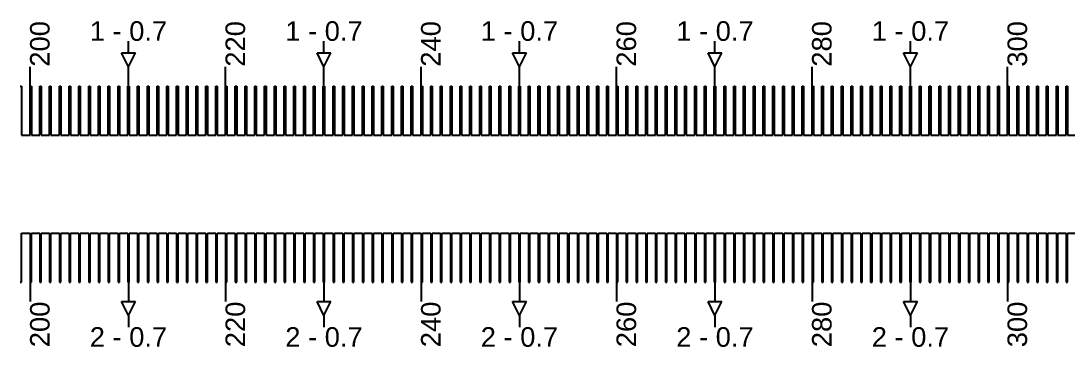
# Model space of a CAD drawing. Extents: x -119394 to 128420, y 74496 to 185496.
# Drawn here: x 5452 to 5988, y 112863 to 113029 of the extents above; entities that cross this region are included whole.
import ezdxf

# ---------------------------------------------------------------- set-up
doc = ezdxf.new("R2010")
doc.units = 13
doc.layers.add('CL - Label-1', color=120, linetype='Continuous')
doc.layers.add('CL - Label-2', color=132, linetype='Continuous')
doc.layers.add('CL - Sub-Micro', color=7, linetype='Continuous', true_color=0x47d1ff)
doc.styles.get("Standard").update_dxf_attribs({"font": 'arial.ttf'})

msp = doc.modelspace()

# ---------------------------------------------------------------- linework, layer by layer
for p, q in [((5507.14, 113012.94), (5507.14, 113018.94)), ((5607.14, 113012.94), (5607.14, 113018.94)), ((5707.14, 113012.94), (5707.14, 113018.94)), ((5807.14, 113012.94), (5807.14, 113018.94)), ((5907.14, 113012.94), (5907.14, 113018.94)), ((5456.79, 112995.86), (5456.79, 113005.86)), ((5507.14, 112995.86), (5507.14, 113005.86)), ((5556.79, 112995.86), (5556.79, 113005.86)), ((5607.14, 112995.86), (5607.14, 113005.86)), ((5656.79, 112995.86), (5656.79, 113005.86)), ((5707.14, 112995.86), (5707.14, 113005.86)), ((5756.79, 112995.86), (5756.79, 113005.86)), ((5807.14, 112995.86), (5807.14, 113005.86)), ((5856.79, 112995.86), (5856.79, 113005.86)), ((5907.14, 112995.86), (5907.14, 113005.86)), ((5956.79, 112995.86), (5956.79, 113005.86)), ((5456.79, 112895.86), (5456.79, 112885.86)), ((5507.14, 112895.86), (5507.14, 112885.86)), ((5556.79, 112895.86), (5556.79, 112885.86)), ((5607.14, 112895.86), (5607.14, 112885.86)), ((5656.79, 112895.86), (5656.79, 112885.86)), ((5707.14, 112895.86), (5707.14, 112885.86)), ((5756.79, 112895.86), (5756.79, 112885.86)), ((5807.14, 112895.86), (5807.14, 112885.86)), ((5856.79, 112895.86), (5856.79, 112885.86)), ((5907.14, 112895.86), (5907.14, 112885.86)), ((5956.79, 112895.86), (5956.79, 112885.86)), ((5507.14, 112878.79), (5507.14, 112872.79)), ((5607.14, 112878.79), (5607.14, 112872.79)), ((5707.14, 112878.79), (5707.14, 112872.79)), ((5807.14, 112878.79), (5807.14, 112872.79)), ((5907.14, 112878.79), (5907.14, 112872.79))]:
    msp.add_line(p, q)
at = {"layer": 'CL - Label-2'}
for p, q in [((5507.14, 113005.86), (5503.6, 113012.96)), ((5503.6, 113012.96), (5510.67, 113012.96)), ((5507.14, 113005.86), (5510.67, 113012.96)), ((5607.14, 113005.86), (5603.6, 113012.96)), ((5603.6, 113012.96), (5610.67, 113012.96)), ((5607.14, 113005.86), (5610.67, 113012.96)), ((5707.14, 113005.86), (5703.6, 113012.96)), ((5703.6, 113012.96), (5710.67, 113012.96)), ((5707.14, 113005.86), (5710.67, 113012.96)), ((5807.14, 113005.86), (5803.6, 113012.96)), ((5803.6, 113012.96), (5810.67, 113012.96)), ((5807.14, 113005.86), (5810.67, 113012.96)), ((5907.14, 113005.86), (5903.6, 113012.96)), ((5903.6, 113012.96), (5910.67, 113012.96)), ((5907.14, 113005.86), (5910.67, 113012.96)), ((5507.14, 112878.79), (5503.6, 112885.89)), ((5503.6, 112885.89), (5510.67, 112885.89)), ((5507.14, 112878.79), (5510.67, 112885.89)), ((5607.14, 112878.79), (5603.6, 112885.89)), ((5603.6, 112885.89), (5610.67, 112885.89)), ((5607.14, 112878.79), (5610.67, 112885.89)), ((5707.14, 112878.79), (5703.6, 112885.89)), ((5703.6, 112885.89), (5710.67, 112885.89)), ((5707.14, 112878.79), (5710.67, 112885.89)), ((5807.14, 112878.79), (5803.6, 112885.89)), ((5803.6, 112885.89), (5810.67, 112885.89)), ((5807.14, 112878.79), (5810.67, 112885.89)), ((5907.14, 112878.79), (5903.6, 112885.89)), ((5903.6, 112885.89), (5910.67, 112885.89)), ((5907.14, 112878.79), (5910.67, 112885.89))]:
    msp.add_line(p, q, dxfattribs=at)
at = {"layer": 'CL - Sub-Micro'}
for p, q in [((5451.79, 112995.86), (5452.49, 112995.86)), ((5452.49, 112995.86), (5452.49, 112970.86)), ((5456.79, 112970.86), (5456.79, 112995.86)), ((5456.79, 112995.86), (5457.49, 112995.86)), ((5457.49, 112995.86), (5457.49, 112970.86)), ((5461.79, 112970.86), (5461.79, 112995.86)), ((5461.79, 112995.86), (5462.49, 112995.86)), ((5462.49, 112995.86), (5462.49, 112970.86)), ((5466.79, 112970.86), (5466.79, 112995.86)), ((5466.79, 112995.86), (5467.49, 112995.86)), ((5467.49, 112995.86), (5467.49, 112970.86)), ((5471.79, 112970.86), (5471.79, 112995.86)), ((5471.79, 112995.86), (5472.49, 112995.86)), ((5472.49, 112995.86), (5472.49, 112970.86)), ((5476.79, 112970.86), (5476.79, 112995.86)), ((5476.79, 112995.86), (5477.49, 112995.86)), ((5477.49, 112995.86), (5477.49, 112970.86)), ((5481.79, 112970.86), (5481.79, 112995.86)), ((5481.79, 112995.86), (5482.49, 112995.86)), ((5482.49, 112995.86), (5482.49, 112970.86)), ((5486.79, 112970.86), (5486.79, 112995.86)), ((5486.79, 112995.86), (5487.49, 112995.86)), ((5487.49, 112995.86), (5487.49, 112970.86)), ((5491.79, 112970.86), (5491.79, 112995.86)), ((5491.79, 112995.86), (5492.49, 112995.86)), ((5492.49, 112995.86), (5492.49, 112970.86)), ((5496.79, 112970.86), (5496.79, 112995.86)), ((5496.79, 112995.86), (5497.49, 112995.86)), ((5497.49, 112995.86), (5497.49, 112970.86)), ((5501.79, 112970.86), (5501.79, 112995.86)), ((5501.79, 112995.86), (5502.49, 112995.86)), ((5502.49, 112995.86), (5502.49, 112970.86)), ((5506.79, 112970.86), (5506.79, 112995.86)), ((5506.79, 112995.86), (5507.49, 112995.86)), ((5507.49, 112995.86), (5507.49, 112970.86)), ((5511.79, 112970.86), (5511.79, 112995.86)), ((5511.79, 112995.86), (5512.49, 112995.86)), ((5512.49, 112995.86), (5512.49, 112970.86)), ((5516.79, 112970.86), (5516.79, 112995.86)), ((5516.79, 112995.86), (5517.49, 112995.86)), ((5517.49, 112995.86), (5517.49, 112970.86)), ((5521.79, 112970.86), (5521.79, 112995.86)), ((5521.79, 112995.86), (5522.49, 112995.86)), ((5522.49, 112995.86), (5522.49, 112970.86)), ((5526.79, 112970.86), (5526.79, 112995.86)), ((5526.79, 112995.86), (5527.49, 112995.86)), ((5527.49, 112995.86), (5527.49, 112970.86)), ((5531.79, 112970.86), (5531.79, 112995.86)), ((5531.79, 112995.86), (5532.49, 112995.86)), ((5532.49, 112995.86), (5532.49, 112970.86)), ((5536.79, 112970.86), (5536.79, 112995.86)), ((5536.79, 112995.86), (5537.49, 112995.86)), ((5537.49, 112995.86), (5537.49, 112970.86)), ((5541.79, 112970.86), (5541.79, 112995.86)), ((5541.79, 112995.86), (5542.49, 112995.86)), ((5542.49, 112995.86), (5542.49, 112970.86)), ((5546.79, 112970.86), (5546.79, 112995.86)), ((5546.79, 112995.86), (5547.49, 112995.86)), ((5547.49, 112995.86), (5547.49, 112970.86)), ((5551.79, 112970.86), (5551.79, 112995.86)), ((5551.79, 112995.86), (5552.49, 112995.86)), ((5552.49, 112995.86), (5552.49, 112970.86)), ((5556.79, 112970.86), (5556.79, 112995.86)), ((5556.79, 112995.86), (5557.49, 112995.86)), ((5557.49, 112995.86), (5557.49, 112970.86)), ((5561.79, 112970.86), (5561.79, 112995.86)), ((5561.79, 112995.86), (5562.49, 112995.86)), ((5562.49, 112995.86), (5562.49, 112970.86)), ((5566.79, 112970.86), (5566.79, 112995.86)), ((5566.79, 112995.86), (5567.49, 112995.86)), ((5567.49, 112995.86), (5567.49, 112970.86)), ((5571.79, 112970.86), (5571.79, 112995.86)), ((5571.79, 112995.86), (5572.49, 112995.86)), ((5572.49, 112995.86), (5572.49, 112970.86)), ((5576.79, 112970.86), (5576.79, 112995.86)), ((5576.79, 112995.86), (5577.49, 112995.86)), ((5577.49, 112995.86), (5577.49, 112970.86)), ((5581.79, 112970.86), (5581.79, 112995.86)), ((5581.79, 112995.86), (5582.49, 112995.86)), ((5582.49, 112995.86), (5582.49, 112970.86)), ((5586.79, 112970.86), (5586.79, 112995.86)), ((5586.79, 112995.86), (5587.49, 112995.86)), ((5587.49, 112995.86), (5587.49, 112970.86)), ((5591.79, 112970.86), (5591.79, 112995.86)), ((5591.79, 112995.86), (5592.49, 112995.86)), ((5592.49, 112995.86), (5592.49, 112970.86)), ((5596.79, 112970.86), (5596.79, 112995.86)), ((5596.79, 112995.86), (5597.49, 112995.86)), ((5597.49, 112995.86), (5597.49, 112970.86)), ((5601.79, 112970.86), (5601.79, 112995.86)), ((5601.79, 112995.86), (5602.49, 112995.86)), ((5602.49, 112995.86), (5602.49, 112970.86)), ((5606.79, 112970.86), (5606.79, 112995.86)), ((5606.79, 112995.86), (5607.49, 112995.86)), ((5607.49, 112995.86), (5607.49, 112970.86)), ((5611.79, 112970.86), (5611.79, 112995.86)), ((5611.79, 112995.86), (5612.49, 112995.86)), ((5612.49, 112995.86), (5612.49, 112970.86)), ((5616.79, 112970.86), (5616.79, 112995.86)), ((5616.79, 112995.86), (5617.49, 112995.86)), ((5617.49, 112995.86), (5617.49, 112970.86)), ((5621.79, 112970.86), (5621.79, 112995.86)), ((5621.79, 112995.86), (5622.49, 112995.86)), ((5622.49, 112995.86), (5622.49, 112970.86)), ((5626.79, 112970.86), (5626.79, 112995.86)), ((5626.79, 112995.86), (5627.49, 112995.86)), ((5627.49, 112995.86), (5627.49, 112970.86)), ((5631.79, 112970.86), (5631.79, 112995.86)), ((5631.79, 112995.86), (5632.49, 112995.86)), ((5632.49, 112995.86), (5632.49, 112970.86)), ((5636.79, 112970.86), (5636.79, 112995.86)), ((5636.79, 112995.86), (5637.49, 112995.86)), ((5637.49, 112995.86), (5637.49, 112970.86)), ((5641.79, 112970.86), (5641.79, 112995.86)), ((5641.79, 112995.86), (5642.49, 112995.86)), ((5642.49, 112995.86), (5642.49, 112970.86)), ((5646.79, 112970.86), (5646.79, 112995.86)), ((5646.79, 112995.86), (5647.49, 112995.86)), ((5647.49, 112995.86), (5647.49, 112970.86)), ((5651.79, 112970.86), (5651.79, 112995.86)), ((5651.79, 112995.86), (5652.49, 112995.86)), ((5652.49, 112995.86), (5652.49, 112970.86)), ((5656.79, 112970.86), (5656.79, 112995.86)), ((5656.79, 112995.86), (5657.49, 112995.86)), ((5657.49, 112995.86), (5657.49, 112970.86)), ((5661.79, 112970.86), (5661.79, 112995.86)), ((5661.79, 112995.86), (5662.49, 112995.86)), ((5662.49, 112995.86), (5662.49, 112970.86)), ((5666.79, 112970.86), (5666.79, 112995.86)), ((5666.79, 112995.86), (5667.49, 112995.86)), ((5667.49, 112995.86), (5667.49, 112970.86)), ((5671.79, 112970.86), (5671.79, 112995.86)), ((5671.79, 112995.86), (5672.49, 112995.86)), ((5672.49, 112995.86), (5672.49, 112970.86)), ((5676.79, 112970.86), (5676.79, 112995.86)), ((5676.79, 112995.86), (5677.49, 112995.86)), ((5677.49, 112995.86), (5677.49, 112970.86)), ((5681.79, 112970.86), (5681.79, 112995.86)), ((5681.79, 112995.86), (5682.49, 112995.86)), ((5682.49, 112995.86), (5682.49, 112970.86)), ((5686.79, 112970.86), (5686.79, 112995.86)), ((5686.79, 112995.86), (5687.49, 112995.86)), ((5687.49, 112995.86), (5687.49, 112970.86)), ((5691.79, 112970.86), (5691.79, 112995.86)), ((5691.79, 112995.86), (5692.49, 112995.86)), ((5692.49, 112995.86), (5692.49, 112970.86)), ((5696.79, 112970.86), (5696.79, 112995.86)), ((5696.79, 112995.86), (5697.49, 112995.86)), ((5697.49, 112995.86), (5697.49, 112970.86)), ((5701.79, 112970.86), (5701.79, 112995.86)), ((5701.79, 112995.86), (5702.49, 112995.86)), ((5702.49, 112995.86), (5702.49, 112970.86)), ((5706.79, 112970.86), (5706.79, 112995.86)), ((5706.79, 112995.86), (5707.49, 112995.86)), ((5707.49, 112995.86), (5707.49, 112970.86)), ((5711.79, 112970.86), (5711.79, 112995.86)), ((5711.79, 112995.86), (5712.49, 112995.86)), ((5712.49, 112995.86), (5712.49, 112970.86)), ((5716.79, 112970.86), (5716.79, 112995.86)), ((5716.79, 112995.86), (5717.49, 112995.86)), ((5717.49, 112995.86), (5717.49, 112970.86)), ((5721.79, 112970.86), (5721.79, 112995.86)), ((5721.79, 112995.86), (5722.49, 112995.86)), ((5722.49, 112995.86), (5722.49, 112970.86)), ((5726.79, 112970.86), (5726.79, 112995.86)), ((5726.79, 112995.86), (5727.49, 112995.86)), ((5727.49, 112995.86), (5727.49, 112970.86)), ((5731.79, 112970.86), (5731.79, 112995.86)), ((5731.79, 112995.86), (5732.49, 112995.86)), ((5732.49, 112995.86), (5732.49, 112970.86)), ((5736.79, 112970.86), (5736.79, 112995.86)), ((5736.79, 112995.86), (5737.49, 112995.86)), ((5737.49, 112995.86), (5737.49, 112970.86)), ((5741.79, 112970.86), (5741.79, 112995.86)), ((5741.79, 112995.86), (5742.49, 112995.86)), ((5742.49, 112995.86), (5742.49, 112970.86)), ((5746.79, 112970.86), (5746.79, 112995.86)), ((5746.79, 112995.86), (5747.49, 112995.86)), ((5747.49, 112995.86), (5747.49, 112970.86)), ((5751.79, 112970.86), (5751.79, 112995.86)), ((5751.79, 112995.86), (5752.49, 112995.86)), ((5752.49, 112995.86), (5752.49, 112970.86)), ((5756.79, 112970.86), (5756.79, 112995.86)), ((5756.79, 112995.86), (5757.49, 112995.86)), ((5757.49, 112995.86), (5757.49, 112970.86)), ((5761.79, 112970.86), (5761.79, 112995.86)), ((5761.79, 112995.86), (5762.49, 112995.86)), ((5762.49, 112995.86), (5762.49, 112970.86)), ((5766.79, 112970.86), (5766.79, 112995.86)), ((5766.79, 112995.86), (5767.49, 112995.86)), ((5767.49, 112995.86), (5767.49, 112970.86)), ((5771.79, 112970.86), (5771.79, 112995.86)), ((5771.79, 112995.86), (5772.49, 112995.86)), ((5772.49, 112995.86), (5772.49, 112970.86)), ((5776.79, 112970.86), (5776.79, 112995.86)), ((5776.79, 112995.86), (5777.49, 112995.86)), ((5777.49, 112995.86), (5777.49, 112970.86)), ((5781.79, 112970.86), (5781.79, 112995.86)), ((5781.79, 112995.86), (5782.49, 112995.86)), ((5782.49, 112995.86), (5782.49, 112970.86)), ((5786.79, 112970.86), (5786.79, 112995.86)), ((5786.79, 112995.86), (5787.49, 112995.86)), ((5787.49, 112995.86), (5787.49, 112970.86)), ((5791.79, 112970.86), (5791.79, 112995.86)), ((5791.79, 112995.86), (5792.49, 112995.86)), ((5792.49, 112995.86), (5792.49, 112970.86)), ((5796.79, 112970.86), (5796.79, 112995.86)), ((5796.79, 112995.86), (5797.49, 112995.86)), ((5797.49, 112995.86), (5797.49, 112970.86)), ((5801.79, 112970.86), (5801.79, 112995.86)), ((5801.79, 112995.86), (5802.49, 112995.86)), ((5802.49, 112995.86), (5802.49, 112970.86)), ((5806.79, 112970.86), (5806.79, 112995.86)), ((5806.79, 112995.86), (5807.49, 112995.86)), ((5807.49, 112995.86), (5807.49, 112970.86)), ((5811.79, 112970.86), (5811.79, 112995.86)), ((5811.79, 112995.86), (5812.49, 112995.86)), ((5812.49, 112995.86), (5812.49, 112970.86)), ((5816.79, 112970.86), (5816.79, 112995.86)), ((5816.79, 112995.86), (5817.49, 112995.86)), ((5817.49, 112995.86), (5817.49, 112970.86)), ((5821.79, 112970.86), (5821.79, 112995.86)), ((5821.79, 112995.86), (5822.49, 112995.86)), ((5822.49, 112995.86), (5822.49, 112970.86)), ((5826.79, 112970.86), (5826.79, 112995.86)), ((5826.79, 112995.86), (5827.49, 112995.86)), ((5827.49, 112995.86), (5827.49, 112970.86)), ((5831.79, 112970.86), (5831.79, 112995.86)), ((5831.79, 112995.86), (5832.49, 112995.86)), ((5832.49, 112995.86), (5832.49, 112970.86)), ((5836.79, 112970.86), (5836.79, 112995.86)), ((5836.79, 112995.86), (5837.49, 112995.86)), ((5837.49, 112995.86), (5837.49, 112970.86)), ((5841.79, 112970.86), (5841.79, 112995.86)), ((5841.79, 112995.86), (5842.49, 112995.86)), ((5842.49, 112995.86), (5842.49, 112970.86)), ((5846.79, 112970.86), (5846.79, 112995.86)), ((5846.79, 112995.86), (5847.49, 112995.86)), ((5847.49, 112995.86), (5847.49, 112970.86)), ((5851.79, 112970.86), (5851.79, 112995.86)), ((5851.79, 112995.86), (5852.49, 112995.86)), ((5852.49, 112995.86), (5852.49, 112970.86)), ((5856.79, 112970.86), (5856.79, 112995.86)), ((5856.79, 112995.86), (5857.49, 112995.86)), ((5857.49, 112995.86), (5857.49, 112970.86)), ((5861.79, 112970.86), (5861.79, 112995.86)), ((5861.79, 112995.86), (5862.49, 112995.86)), ((5862.49, 112995.86), (5862.49, 112970.86)), ((5866.79, 112970.86), (5866.79, 112995.86)), ((5866.79, 112995.86), (5867.49, 112995.86)), ((5867.49, 112995.86), (5867.49, 112970.86)), ((5871.79, 112970.86), (5871.79, 112995.86)), ((5871.79, 112995.86), (5872.49, 112995.86)), ((5872.49, 112995.86), (5872.49, 112970.86)), ((5876.79, 112970.86), (5876.79, 112995.86)), ((5876.79, 112995.86), (5877.49, 112995.86)), ((5877.49, 112995.86), (5877.49, 112970.86)), ((5881.79, 112970.86), (5881.79, 112995.86)), ((5881.79, 112995.86), (5882.49, 112995.86)), ((5882.49, 112995.86), (5882.49, 112970.86)), ((5886.79, 112970.86), (5886.79, 112995.86)), ((5886.79, 112995.86), (5887.49, 112995.86)), ((5887.49, 112995.86), (5887.49, 112970.86)), ((5891.79, 112970.86), (5891.79, 112995.86)), ((5891.79, 112995.86), (5892.49, 112995.86)), ((5892.49, 112995.86), (5892.49, 112970.86)), ((5896.79, 112970.86), (5896.79, 112995.86)), ((5896.79, 112995.86), (5897.49, 112995.86)), ((5897.49, 112995.86), (5897.49, 112970.86)), ((5901.79, 112970.86), (5901.79, 112995.86)), ((5901.79, 112995.86), (5902.49, 112995.86)), ((5902.49, 112995.86), (5902.49, 112970.86)), ((5906.79, 112970.86), (5906.79, 112995.86)), ((5906.79, 112995.86), (5907.49, 112995.86)), ((5907.49, 112995.86), (5907.49, 112970.86)), ((5911.79, 112970.86), (5911.79, 112995.86)), ((5911.79, 112995.86), (5912.49, 112995.86)), ((5912.49, 112995.86), (5912.49, 112970.86)), ((5916.79, 112970.86), (5916.79, 112995.86)), ((5916.79, 112995.86), (5917.49, 112995.86)), ((5917.49, 112995.86), (5917.49, 112970.86)), ((5921.79, 112970.86), (5921.79, 112995.86)), ((5921.79, 112995.86), (5922.49, 112995.86)), ((5922.49, 112995.86), (5922.49, 112970.86)), ((5926.79, 112970.86), (5926.79, 112995.86)), ((5926.79, 112995.86), (5927.49, 112995.86)), ((5927.49, 112995.86), (5927.49, 112970.86)), ((5931.79, 112970.86), (5931.79, 112995.86)), ((5931.79, 112995.86), (5932.49, 112995.86)), ((5932.49, 112995.86), (5932.49, 112970.86)), ((5936.79, 112970.86), (5936.79, 112995.86)), ((5936.79, 112995.86), (5937.49, 112995.86)), ((5937.49, 112995.86), (5937.49, 112970.86)), ((5941.79, 112970.86), (5941.79, 112995.86)), ((5941.79, 112995.86), (5942.49, 112995.86)), ((5942.49, 112995.86), (5942.49, 112970.86)), ((5946.79, 112970.86), (5946.79, 112995.86)), ((5946.79, 112995.86), (5947.49, 112995.86)), ((5947.49, 112995.86), (5947.49, 112970.86)), ((5951.79, 112970.86), (5951.79, 112995.86)), ((5951.79, 112995.86), (5952.49, 112995.86)), ((5952.49, 112995.86), (5952.49, 112970.86)), ((5956.79, 112970.86), (5956.79, 112995.86)), ((5956.79, 112995.86), (5957.49, 112995.86)), ((5957.49, 112995.86), (5957.49, 112970.86)), ((5961.79, 112970.86), (5961.79, 112995.86)), ((5961.79, 112995.86), (5962.49, 112995.86)), ((5962.49, 112995.86), (5962.49, 112970.86)), ((5966.79, 112970.86), (5966.79, 112995.86)), ((5966.79, 112995.86), (5967.49, 112995.86)), ((5967.49, 112995.86), (5967.49, 112970.86)), ((5971.79, 112970.86), (5971.79, 112995.86)), ((5971.79, 112995.86), (5972.49, 112995.86)), ((5972.49, 112995.86), (5972.49, 112970.86)), ((5976.79, 112970.86), (5976.79, 112995.86)), ((5976.79, 112995.86), (5977.49, 112995.86)), ((5977.49, 112995.86), (5977.49, 112970.86)), ((5981.79, 112970.86), (5981.79, 112995.86)), ((5981.79, 112995.86), (5982.49, 112995.86)), ((5982.49, 112995.86), (5982.49, 112970.86)), ((5986.79, 112970.86), (5986.79, 112995.86)), ((5986.79, 112995.86), (5987.49, 112995.86)), ((5987.49, 112995.86), (5987.49, 112970.86)), ((5452.49, 112970.86), (5456.79, 112970.86)), ((5457.49, 112970.86), (5461.79, 112970.86)), ((5462.49, 112970.86), (5466.79, 112970.86)), ((5467.49, 112970.86), (5471.79, 112970.86)), ((5472.49, 112970.86), (5476.79, 112970.86)), ((5477.49, 112970.86), (5481.79, 112970.86)), ((5482.49, 112970.86), (5486.79, 112970.86)), ((5487.49, 112970.86), (5491.79, 112970.86)), ((5492.49, 112970.86), (5496.79, 112970.86)), ((5497.49, 112970.86), (5501.79, 112970.86)), ((5502.49, 112970.86), (5506.79, 112970.86)), ((5507.49, 112970.86), (5511.79, 112970.86)), ((5512.49, 112970.86), (5516.79, 112970.86)), ((5517.49, 112970.86), (5521.79, 112970.86)), ((5522.49, 112970.86), (5526.79, 112970.86)), ((5527.49, 112970.86), (5531.79, 112970.86)), ((5532.49, 112970.86), (5536.79, 112970.86)), ((5537.49, 112970.86), (5541.79, 112970.86)), ((5542.49, 112970.86), (5546.79, 112970.86)), ((5547.49, 112970.86), (5551.79, 112970.86)), ((5552.49, 112970.86), (5556.79, 112970.86)), ((5557.49, 112970.86), (5561.79, 112970.86)), ((5562.49, 112970.86), (5566.79, 112970.86)), ((5567.49, 112970.86), (5571.79, 112970.86)), ((5572.49, 112970.86), (5576.79, 112970.86)), ((5577.49, 112970.86), (5581.79, 112970.86)), ((5582.49, 112970.86), (5586.79, 112970.86)), ((5587.49, 112970.86), (5591.79, 112970.86)), ((5592.49, 112970.86), (5596.79, 112970.86)), ((5597.49, 112970.86), (5601.79, 112970.86)), ((5602.49, 112970.86), (5606.79, 112970.86)), ((5607.49, 112970.86), (5611.79, 112970.86)), ((5612.49, 112970.86), (5616.79, 112970.86)), ((5617.49, 112970.86), (5621.79, 112970.86)), ((5622.49, 112970.86), (5626.79, 112970.86)), ((5627.49, 112970.86), (5631.79, 112970.86)), ((5632.49, 112970.86), (5636.79, 112970.86)), ((5637.49, 112970.86), (5641.79, 112970.86)), ((5642.49, 112970.86), (5646.79, 112970.86)), ((5647.49, 112970.86), (5651.79, 112970.86)), ((5652.49, 112970.86), (5656.79, 112970.86)), ((5657.49, 112970.86), (5661.79, 112970.86)), ((5662.49, 112970.86), (5666.79, 112970.86)), ((5667.49, 112970.86), (5671.79, 112970.86)), ((5672.49, 112970.86), (5676.79, 112970.86)), ((5677.49, 112970.86), (5681.79, 112970.86)), ((5682.49, 112970.86), (5686.79, 112970.86)), ((5687.49, 112970.86), (5691.79, 112970.86)), ((5692.49, 112970.86), (5696.79, 112970.86)), ((5697.49, 112970.86), (5701.79, 112970.86)), ((5702.49, 112970.86), (5706.79, 112970.86)), ((5707.49, 112970.86), (5711.79, 112970.86)), ((5712.49, 112970.86), (5716.79, 112970.86)), ((5717.49, 112970.86), (5721.79, 112970.86)), ((5722.49, 112970.86), (5726.79, 112970.86)), ((5727.49, 112970.86), (5731.79, 112970.86)), ((5732.49, 112970.86), (5736.79, 112970.86)), ((5737.49, 112970.86), (5741.79, 112970.86)), ((5742.49, 112970.86), (5746.79, 112970.86)), ((5747.49, 112970.86), (5751.79, 112970.86)), ((5752.49, 112970.86), (5756.79, 112970.86)), ((5757.49, 112970.86), (5761.79, 112970.86)), ((5762.49, 112970.86), (5766.79, 112970.86)), ((5767.49, 112970.86), (5771.79, 112970.86)), ((5772.49, 112970.86), (5776.79, 112970.86)), ((5777.49, 112970.86), (5781.79, 112970.86)), ((5782.49, 112970.86), (5786.79, 112970.86)), ((5787.49, 112970.86), (5791.79, 112970.86)), ((5792.49, 112970.86), (5796.79, 112970.86)), ((5797.49, 112970.86), (5801.79, 112970.86)), ((5802.49, 112970.86), (5806.79, 112970.86)), ((5807.49, 112970.86), (5811.79, 112970.86)), ((5812.49, 112970.86), (5816.79, 112970.86)), ((5817.49, 112970.86), (5821.79, 112970.86)), ((5822.49, 112970.86), (5826.79, 112970.86)), ((5827.49, 112970.86), (5831.79, 112970.86)), ((5832.49, 112970.86), (5836.79, 112970.86)), ((5837.49, 112970.86), (5841.79, 112970.86)), ((5842.49, 112970.86), (5846.79, 112970.86)), ((5847.49, 112970.86), (5851.79, 112970.86)), ((5852.49, 112970.86), (5856.79, 112970.86)), ((5857.49, 112970.86), (5861.79, 112970.86)), ((5862.49, 112970.86), (5866.79, 112970.86)), ((5867.49, 112970.86), (5871.79, 112970.86)), ((5872.49, 112970.86), (5876.79, 112970.86)), ((5877.49, 112970.86), (5881.79, 112970.86)), ((5882.49, 112970.86), (5886.79, 112970.86)), ((5887.49, 112970.86), (5891.79, 112970.86)), ((5892.49, 112970.86), (5896.79, 112970.86)), ((5897.49, 112970.86), (5901.79, 112970.86)), ((5902.49, 112970.86), (5906.79, 112970.86)), ((5907.49, 112970.86), (5911.79, 112970.86)), ((5912.49, 112970.86), (5916.79, 112970.86)), ((5917.49, 112970.86), (5921.79, 112970.86)), ((5922.49, 112970.86), (5926.79, 112970.86)), ((5927.49, 112970.86), (5931.79, 112970.86)), ((5932.49, 112970.86), (5936.79, 112970.86)), ((5937.49, 112970.86), (5941.79, 112970.86)), ((5942.49, 112970.86), (5946.79, 112970.86)), ((5947.49, 112970.86), (5951.79, 112970.86)), ((5952.49, 112970.86), (5956.79, 112970.86)), ((5957.49, 112970.86), (5961.79, 112970.86)), ((5962.49, 112970.86), (5966.79, 112970.86)), ((5967.49, 112970.86), (5971.79, 112970.86)), ((5972.49, 112970.86), (5976.79, 112970.86)), ((5977.49, 112970.86), (5981.79, 112970.86)), ((5982.49, 112970.86), (5986.79, 112970.86)), ((5987.49, 112970.86), (5991.79, 112970.86)), ((5452.49, 112895.86), (5452.49, 112920.86)), ((5452.49, 112920.86), (5456.79, 112920.86)), ((5456.79, 112920.86), (5456.79, 112895.86)), ((5457.49, 112895.86), (5457.49, 112920.86)), ((5457.49, 112920.86), (5461.79, 112920.86)), ((5461.79, 112920.86), (5461.79, 112895.86)), ((5462.49, 112895.86), (5462.49, 112920.86)), ((5462.49, 112920.86), (5466.79, 112920.86)), ((5466.79, 112920.86), (5466.79, 112895.86)), ((5467.49, 112895.86), (5467.49, 112920.86)), ((5467.49, 112920.86), (5471.79, 112920.86)), ((5471.79, 112920.86), (5471.79, 112895.86)), ((5472.49, 112895.86), (5472.49, 112920.86)), ((5472.49, 112920.86), (5476.79, 112920.86)), ((5476.79, 112920.86), (5476.79, 112895.86)), ((5477.49, 112895.86), (5477.49, 112920.86)), ((5477.49, 112920.86), (5481.79, 112920.86)), ((5481.79, 112920.86), (5481.79, 112895.86)), ((5482.49, 112895.86), (5482.49, 112920.86)), ((5482.49, 112920.86), (5486.79, 112920.86)), ((5486.79, 112920.86), (5486.79, 112895.86)), ((5487.49, 112895.86), (5487.49, 112920.86)), ((5487.49, 112920.86), (5491.79, 112920.86)), ((5491.79, 112920.86), (5491.79, 112895.86)), ((5492.49, 112895.86), (5492.49, 112920.86)), ((5492.49, 112920.86), (5496.79, 112920.86)), ((5496.79, 112920.86), (5496.79, 112895.86)), ((5497.49, 112895.86), (5497.49, 112920.86)), ((5497.49, 112920.86), (5501.79, 112920.86)), ((5501.79, 112920.86), (5501.79, 112895.86)), ((5502.49, 112895.86), (5502.49, 112920.86)), ((5502.49, 112920.86), (5506.79, 112920.86)), ((5506.79, 112920.86), (5506.79, 112895.86)), ((5507.49, 112895.86), (5507.49, 112920.86)), ((5507.49, 112920.86), (5511.79, 112920.86)), ((5511.79, 112920.86), (5511.79, 112895.86)), ((5512.49, 112895.86), (5512.49, 112920.86)), ((5512.49, 112920.86), (5516.79, 112920.86)), ((5516.79, 112920.86), (5516.79, 112895.86)), ((5517.49, 112895.86), (5517.49, 112920.86)), ((5517.49, 112920.86), (5521.79, 112920.86)), ((5521.79, 112920.86), (5521.79, 112895.86)), ((5522.49, 112895.86), (5522.49, 112920.86)), ((5522.49, 112920.86), (5526.79, 112920.86)), ((5526.79, 112920.86), (5526.79, 112895.86)), ((5527.49, 112895.86), (5527.49, 112920.86)), ((5527.49, 112920.86), (5531.79, 112920.86)), ((5531.79, 112920.86), (5531.79, 112895.86)), ((5532.49, 112895.86), (5532.49, 112920.86)), ((5532.49, 112920.86), (5536.79, 112920.86)), ((5536.79, 112920.86), (5536.79, 112895.86)), ((5537.49, 112895.86), (5537.49, 112920.86)), ((5537.49, 112920.86), (5541.79, 112920.86)), ((5541.79, 112920.86), (5541.79, 112895.86)), ((5542.49, 112895.86), (5542.49, 112920.86)), ((5542.49, 112920.86), (5546.79, 112920.86)), ((5546.79, 112920.86), (5546.79, 112895.86)), ((5547.49, 112895.86), (5547.49, 112920.86)), ((5547.49, 112920.86), (5551.79, 112920.86)), ((5551.79, 112920.86), (5551.79, 112895.86)), ((5552.49, 112895.86), (5552.49, 112920.86)), ((5552.49, 112920.86), (5556.79, 112920.86)), ((5556.79, 112920.86), (5556.79, 112895.86)), ((5557.49, 112895.86), (5557.49, 112920.86)), ((5557.49, 112920.86), (5561.79, 112920.86)), ((5561.79, 112920.86), (5561.79, 112895.86)), ((5562.49, 112895.86), (5562.49, 112920.86)), ((5562.49, 112920.86), (5566.79, 112920.86)), ((5566.79, 112920.86), (5566.79, 112895.86)), ((5567.49, 112895.86), (5567.49, 112920.86)), ((5567.49, 112920.86), (5571.79, 112920.86)), ((5571.79, 112920.86), (5571.79, 112895.86)), ((5572.49, 112895.86), (5572.49, 112920.86)), ((5572.49, 112920.86), (5576.79, 112920.86)), ((5576.79, 112920.86), (5576.79, 112895.86)), ((5577.49, 112895.86), (5577.49, 112920.86)), ((5577.49, 112920.86), (5581.79, 112920.86)), ((5581.79, 112920.86), (5581.79, 112895.86)), ((5582.49, 112895.86), (5582.49, 112920.86)), ((5582.49, 112920.86), (5586.79, 112920.86)), ((5586.79, 112920.86), (5586.79, 112895.86)), ((5587.49, 112895.86), (5587.49, 112920.86)), ((5587.49, 112920.86), (5591.79, 112920.86)), ((5591.79, 112920.86), (5591.79, 112895.86)), ((5592.49, 112895.86), (5592.49, 112920.86)), ((5592.49, 112920.86), (5596.79, 112920.86)), ((5596.79, 112920.86), (5596.79, 112895.86)), ((5597.49, 112895.86), (5597.49, 112920.86)), ((5597.49, 112920.86), (5601.79, 112920.86)), ((5601.79, 112920.86), (5601.79, 112895.86)), ((5602.49, 112895.86), (5602.49, 112920.86)), ((5602.49, 112920.86), (5606.79, 112920.86)), ((5606.79, 112920.86), (5606.79, 112895.86)), ((5607.49, 112895.86), (5607.49, 112920.86)), ((5607.49, 112920.86), (5611.79, 112920.86)), ((5611.79, 112920.86), (5611.79, 112895.86)), ((5612.49, 112895.86), (5612.49, 112920.86)), ((5612.49, 112920.86), (5616.79, 112920.86)), ((5616.79, 112920.86), (5616.79, 112895.86)), ((5617.49, 112895.86), (5617.49, 112920.86)), ((5617.49, 112920.86), (5621.79, 112920.86)), ((5621.79, 112920.86), (5621.79, 112895.86)), ((5622.49, 112895.86), (5622.49, 112920.86)), ((5622.49, 112920.86), (5626.79, 112920.86)), ((5626.79, 112920.86), (5626.79, 112895.86)), ((5627.49, 112895.86), (5627.49, 112920.86)), ((5627.49, 112920.86), (5631.79, 112920.86)), ((5631.79, 112920.86), (5631.79, 112895.86)), ((5632.49, 112895.86), (5632.49, 112920.86)), ((5632.49, 112920.86), (5636.79, 112920.86)), ((5636.79, 112920.86), (5636.79, 112895.86)), ((5637.49, 112895.86), (5637.49, 112920.86)), ((5637.49, 112920.86), (5641.79, 112920.86)), ((5641.79, 112920.86), (5641.79, 112895.86)), ((5642.49, 112895.86), (5642.49, 112920.86)), ((5642.49, 112920.86), (5646.79, 112920.86)), ((5646.79, 112920.86), (5646.79, 112895.86)), ((5647.49, 112895.86), (5647.49, 112920.86)), ((5647.49, 112920.86), (5651.79, 112920.86)), ((5651.79, 112920.86), (5651.79, 112895.86)), ((5652.49, 112895.86), (5652.49, 112920.86)), ((5652.49, 112920.86), (5656.79, 112920.86)), ((5656.79, 112920.86), (5656.79, 112895.86)), ((5657.49, 112895.86), (5657.49, 112920.86)), ((5657.49, 112920.86), (5661.79, 112920.86)), ((5661.79, 112920.86), (5661.79, 112895.86)), ((5662.49, 112895.86), (5662.49, 112920.86)), ((5662.49, 112920.86), (5666.79, 112920.86)), ((5666.79, 112920.86), (5666.79, 112895.86)), ((5667.49, 112895.86), (5667.49, 112920.86)), ((5667.49, 112920.86), (5671.79, 112920.86)), ((5671.79, 112920.86), (5671.79, 112895.86)), ((5672.49, 112895.86), (5672.49, 112920.86)), ((5672.49, 112920.86), (5676.79, 112920.86)), ((5676.79, 112920.86), (5676.79, 112895.86)), ((5677.49, 112895.86), (5677.49, 112920.86)), ((5677.49, 112920.86), (5681.79, 112920.86)), ((5681.79, 112920.86), (5681.79, 112895.86)), ((5682.49, 112895.86), (5682.49, 112920.86)), ((5682.49, 112920.86), (5686.79, 112920.86)), ((5686.79, 112920.86), (5686.79, 112895.86)), ((5687.49, 112895.86), (5687.49, 112920.86)), ((5687.49, 112920.86), (5691.79, 112920.86)), ((5691.79, 112920.86), (5691.79, 112895.86)), ((5692.49, 112895.86), (5692.49, 112920.86)), ((5692.49, 112920.86), (5696.79, 112920.86)), ((5696.79, 112920.86), (5696.79, 112895.86)), ((5697.49, 112895.86), (5697.49, 112920.86)), ((5697.49, 112920.86), (5701.79, 112920.86)), ((5701.79, 112920.86), (5701.79, 112895.86)), ((5702.49, 112895.86), (5702.49, 112920.86)), ((5702.49, 112920.86), (5706.79, 112920.86)), ((5706.79, 112920.86), (5706.79, 112895.86)), ((5707.49, 112895.86), (5707.49, 112920.86)), ((5707.49, 112920.86), (5711.79, 112920.86)), ((5711.79, 112920.86), (5711.79, 112895.86)), ((5712.49, 112895.86), (5712.49, 112920.86)), ((5712.49, 112920.86), (5716.79, 112920.86)), ((5716.79, 112920.86), (5716.79, 112895.86)), ((5717.49, 112895.86), (5717.49, 112920.86)), ((5717.49, 112920.86), (5721.79, 112920.86)), ((5721.79, 112920.86), (5721.79, 112895.86)), ((5722.49, 112895.86), (5722.49, 112920.86)), ((5722.49, 112920.86), (5726.79, 112920.86)), ((5726.79, 112920.86), (5726.79, 112895.86)), ((5727.49, 112895.86), (5727.49, 112920.86)), ((5727.49, 112920.86), (5731.79, 112920.86)), ((5731.79, 112920.86), (5731.79, 112895.86)), ((5732.49, 112895.86), (5732.49, 112920.86)), ((5732.49, 112920.86), (5736.79, 112920.86)), ((5736.79, 112920.86), (5736.79, 112895.86)), ((5737.49, 112895.86), (5737.49, 112920.86)), ((5737.49, 112920.86), (5741.79, 112920.86)), ((5741.79, 112920.86), (5741.79, 112895.86)), ((5742.49, 112895.86), (5742.49, 112920.86)), ((5742.49, 112920.86), (5746.79, 112920.86)), ((5746.79, 112920.86), (5746.79, 112895.86)), ((5747.49, 112895.86), (5747.49, 112920.86)), ((5747.49, 112920.86), (5751.79, 112920.86)), ((5751.79, 112920.86), (5751.79, 112895.86)), ((5752.49, 112895.86), (5752.49, 112920.86)), ((5752.49, 112920.86), (5756.79, 112920.86)), ((5756.79, 112920.86), (5756.79, 112895.86)), ((5757.49, 112895.86), (5757.49, 112920.86)), ((5757.49, 112920.86), (5761.79, 112920.86)), ((5761.79, 112920.86), (5761.79, 112895.86)), ((5762.49, 112895.86), (5762.49, 112920.86)), ((5762.49, 112920.86), (5766.79, 112920.86)), ((5766.79, 112920.86), (5766.79, 112895.86)), ((5767.49, 112895.86), (5767.49, 112920.86)), ((5767.49, 112920.86), (5771.79, 112920.86)), ((5771.79, 112920.86), (5771.79, 112895.86)), ((5772.49, 112895.86), (5772.49, 112920.86)), ((5772.49, 112920.86), (5776.79, 112920.86)), ((5776.79, 112920.86), (5776.79, 112895.86)), ((5777.49, 112895.86), (5777.49, 112920.86)), ((5777.49, 112920.86), (5781.79, 112920.86)), ((5781.79, 112920.86), (5781.79, 112895.86)), ((5782.49, 112895.86), (5782.49, 112920.86)), ((5782.49, 112920.86), (5786.79, 112920.86)), ((5786.79, 112920.86), (5786.79, 112895.86)), ((5787.49, 112895.86), (5787.49, 112920.86)), ((5787.49, 112920.86), (5791.79, 112920.86)), ((5791.79, 112920.86), (5791.79, 112895.86)), ((5792.49, 112895.86), (5792.49, 112920.86)), ((5792.49, 112920.86), (5796.79, 112920.86)), ((5796.79, 112920.86), (5796.79, 112895.86)), ((5797.49, 112895.86), (5797.49, 112920.86)), ((5797.49, 112920.86), (5801.79, 112920.86)), ((5801.79, 112920.86), (5801.79, 112895.86)), ((5802.49, 112895.86), (5802.49, 112920.86)), ((5802.49, 112920.86), (5806.79, 112920.86)), ((5806.79, 112920.86), (5806.79, 112895.86)), ((5807.49, 112895.86), (5807.49, 112920.86)), ((5807.49, 112920.86), (5811.79, 112920.86)), ((5811.79, 112920.86), (5811.79, 112895.86)), ((5812.49, 112895.86), (5812.49, 112920.86)), ((5812.49, 112920.86), (5816.79, 112920.86)), ((5816.79, 112920.86), (5816.79, 112895.86)), ((5817.49, 112895.86), (5817.49, 112920.86)), ((5817.49, 112920.86), (5821.79, 112920.86)), ((5821.79, 112920.86), (5821.79, 112895.86)), ((5822.49, 112895.86), (5822.49, 112920.86)), ((5822.49, 112920.86), (5826.79, 112920.86)), ((5826.79, 112920.86), (5826.79, 112895.86)), ((5827.49, 112895.86), (5827.49, 112920.86)), ((5827.49, 112920.86), (5831.79, 112920.86)), ((5831.79, 112920.86), (5831.79, 112895.86)), ((5832.49, 112895.86), (5832.49, 112920.86)), ((5832.49, 112920.86), (5836.79, 112920.86)), ((5836.79, 112920.86), (5836.79, 112895.86)), ((5837.49, 112895.86), (5837.49, 112920.86)), ((5837.49, 112920.86), (5841.79, 112920.86)), ((5841.79, 112920.86), (5841.79, 112895.86)), ((5842.49, 112895.86), (5842.49, 112920.86)), ((5842.49, 112920.86), (5846.79, 112920.86)), ((5846.79, 112920.86), (5846.79, 112895.86)), ((5847.49, 112895.86), (5847.49, 112920.86)), ((5847.49, 112920.86), (5851.79, 112920.86)), ((5851.79, 112920.86), (5851.79, 112895.86)), ((5852.49, 112895.86), (5852.49, 112920.86)), ((5852.49, 112920.86), (5856.79, 112920.86)), ((5856.79, 112920.86), (5856.79, 112895.86)), ((5857.49, 112895.86), (5857.49, 112920.86)), ((5857.49, 112920.86), (5861.79, 112920.86)), ((5861.79, 112920.86), (5861.79, 112895.86)), ((5862.49, 112895.86), (5862.49, 112920.86)), ((5862.49, 112920.86), (5866.79, 112920.86)), ((5866.79, 112920.86), (5866.79, 112895.86)), ((5867.49, 112895.86), (5867.49, 112920.86)), ((5867.49, 112920.86), (5871.79, 112920.86)), ((5871.79, 112920.86), (5871.79, 112895.86)), ((5872.49, 112895.86), (5872.49, 112920.86)), ((5872.49, 112920.86), (5876.79, 112920.86)), ((5876.79, 112920.86), (5876.79, 112895.86)), ((5877.49, 112895.86), (5877.49, 112920.86)), ((5877.49, 112920.86), (5881.79, 112920.86)), ((5881.79, 112920.86), (5881.79, 112895.86)), ((5882.49, 112895.86), (5882.49, 112920.86)), ((5882.49, 112920.86), (5886.79, 112920.86)), ((5886.79, 112920.86), (5886.79, 112895.86)), ((5887.49, 112895.86), (5887.49, 112920.86)), ((5887.49, 112920.86), (5891.79, 112920.86)), ((5891.79, 112920.86), (5891.79, 112895.86)), ((5892.49, 112895.86), (5892.49, 112920.86)), ((5892.49, 112920.86), (5896.79, 112920.86)), ((5896.79, 112920.86), (5896.79, 112895.86)), ((5897.49, 112895.86), (5897.49, 112920.86)), ((5897.49, 112920.86), (5901.79, 112920.86)), ((5901.79, 112920.86), (5901.79, 112895.86)), ((5902.49, 112895.86), (5902.49, 112920.86)), ((5902.49, 112920.86), (5906.79, 112920.86)), ((5906.79, 112920.86), (5906.79, 112895.86)), ((5907.49, 112895.86), (5907.49, 112920.86)), ((5907.49, 112920.86), (5911.79, 112920.86)), ((5911.79, 112920.86), (5911.79, 112895.86)), ((5912.49, 112895.86), (5912.49, 112920.86)), ((5912.49, 112920.86), (5916.79, 112920.86)), ((5916.79, 112920.86), (5916.79, 112895.86)), ((5917.49, 112895.86), (5917.49, 112920.86)), ((5917.49, 112920.86), (5921.79, 112920.86)), ((5921.79, 112920.86), (5921.79, 112895.86)), ((5922.49, 112895.86), (5922.49, 112920.86)), ((5922.49, 112920.86), (5926.79, 112920.86)), ((5926.79, 112920.86), (5926.79, 112895.86)), ((5927.49, 112895.86), (5927.49, 112920.86)), ((5927.49, 112920.86), (5931.79, 112920.86)), ((5931.79, 112920.86), (5931.79, 112895.86)), ((5932.49, 112895.86), (5932.49, 112920.86)), ((5932.49, 112920.86), (5936.79, 112920.86)), ((5936.79, 112920.86), (5936.79, 112895.86)), ((5937.49, 112895.86), (5937.49, 112920.86)), ((5937.49, 112920.86), (5941.79, 112920.86)), ((5941.79, 112920.86), (5941.79, 112895.86)), ((5942.49, 112895.86), (5942.49, 112920.86)), ((5942.49, 112920.86), (5946.79, 112920.86)), ((5946.79, 112920.86), (5946.79, 112895.86)), ((5947.49, 112895.86), (5947.49, 112920.86)), ((5947.49, 112920.86), (5951.79, 112920.86)), ((5951.79, 112920.86), (5951.79, 112895.86)), ((5952.49, 112895.86), (5952.49, 112920.86)), ((5952.49, 112920.86), (5956.79, 112920.86)), ((5956.79, 112920.86), (5956.79, 112895.86)), ((5957.49, 112895.86), (5957.49, 112920.86)), ((5957.49, 112920.86), (5961.79, 112920.86)), ((5961.79, 112920.86), (5961.79, 112895.86)), ((5962.49, 112895.86), (5962.49, 112920.86)), ((5962.49, 112920.86), (5966.79, 112920.86)), ((5966.79, 112920.86), (5966.79, 112895.86)), ((5967.49, 112895.86), (5967.49, 112920.86)), ((5967.49, 112920.86), (5971.79, 112920.86)), ((5971.79, 112920.86), (5971.79, 112895.86)), ((5972.49, 112895.86), (5972.49, 112920.86)), ((5972.49, 112920.86), (5976.79, 112920.86)), ((5976.79, 112920.86), (5976.79, 112895.86)), ((5977.49, 112895.86), (5977.49, 112920.86)), ((5977.49, 112920.86), (5981.79, 112920.86)), ((5981.79, 112920.86), (5981.79, 112895.86)), ((5982.49, 112895.86), (5982.49, 112920.86)), ((5982.49, 112920.86), (5986.79, 112920.86)), ((5986.79, 112920.86), (5986.79, 112895.86)), ((5987.49, 112895.86), (5987.49, 112920.86)), ((5987.49, 112920.86), (5991.79, 112920.86)), ((5451.79, 112895.86), (5452.49, 112895.86)), ((5456.79, 112895.86), (5457.49, 112895.86)), ((5461.79, 112895.86), (5462.49, 112895.86)), ((5466.79, 112895.86), (5467.49, 112895.86)), ((5471.79, 112895.86), (5472.49, 112895.86)), ((5476.79, 112895.86), (5477.49, 112895.86)), ((5481.79, 112895.86), (5482.49, 112895.86)), ((5486.79, 112895.86), (5487.49, 112895.86)), ((5491.79, 112895.86), (5492.49, 112895.86)), ((5496.79, 112895.86), (5497.49, 112895.86)), ((5501.79, 112895.86), (5502.49, 112895.86)), ((5506.79, 112895.86), (5507.49, 112895.86)), ((5511.79, 112895.86), (5512.49, 112895.86)), ((5516.79, 112895.86), (5517.49, 112895.86)), ((5521.79, 112895.86), (5522.49, 112895.86)), ((5526.79, 112895.86), (5527.49, 112895.86)), ((5531.79, 112895.86), (5532.49, 112895.86)), ((5536.79, 112895.86), (5537.49, 112895.86)), ((5541.79, 112895.86), (5542.49, 112895.86)), ((5546.79, 112895.86), (5547.49, 112895.86)), ((5551.79, 112895.86), (5552.49, 112895.86)), ((5556.79, 112895.86), (5557.49, 112895.86)), ((5561.79, 112895.86), (5562.49, 112895.86)), ((5566.79, 112895.86), (5567.49, 112895.86)), ((5571.79, 112895.86), (5572.49, 112895.86)), ((5576.79, 112895.86), (5577.49, 112895.86)), ((5581.79, 112895.86), (5582.49, 112895.86)), ((5586.79, 112895.86), (5587.49, 112895.86)), ((5591.79, 112895.86), (5592.49, 112895.86)), ((5596.79, 112895.86), (5597.49, 112895.86)), ((5601.79, 112895.86), (5602.49, 112895.86)), ((5606.79, 112895.86), (5607.49, 112895.86)), ((5611.79, 112895.86), (5612.49, 112895.86)), ((5616.79, 112895.86), (5617.49, 112895.86)), ((5621.79, 112895.86), (5622.49, 112895.86)), ((5626.79, 112895.86), (5627.49, 112895.86)), ((5631.79, 112895.86), (5632.49, 112895.86)), ((5636.79, 112895.86), (5637.49, 112895.86)), ((5641.79, 112895.86), (5642.49, 112895.86)), ((5646.79, 112895.86), (5647.49, 112895.86)), ((5651.79, 112895.86), (5652.49, 112895.86)), ((5656.79, 112895.86), (5657.49, 112895.86)), ((5661.79, 112895.86), (5662.49, 112895.86)), ((5666.79, 112895.86), (5667.49, 112895.86)), ((5671.79, 112895.86), (5672.49, 112895.86)), ((5676.79, 112895.86), (5677.49, 112895.86)), ((5681.79, 112895.86), (5682.49, 112895.86)), ((5686.79, 112895.86), (5687.49, 112895.86)), ((5691.79, 112895.86), (5692.49, 112895.86)), ((5696.79, 112895.86), (5697.49, 112895.86)), ((5701.79, 112895.86), (5702.49, 112895.86)), ((5706.79, 112895.86), (5707.49, 112895.86)), ((5711.79, 112895.86), (5712.49, 112895.86)), ((5716.79, 112895.86), (5717.49, 112895.86)), ((5721.79, 112895.86), (5722.49, 112895.86)), ((5726.79, 112895.86), (5727.49, 112895.86)), ((5731.79, 112895.86), (5732.49, 112895.86)), ((5736.79, 112895.86), (5737.49, 112895.86)), ((5741.79, 112895.86), (5742.49, 112895.86)), ((5746.79, 112895.86), (5747.49, 112895.86)), ((5751.79, 112895.86), (5752.49, 112895.86)), ((5756.79, 112895.86), (5757.49, 112895.86)), ((5761.79, 112895.86), (5762.49, 112895.86)), ((5766.79, 112895.86), (5767.49, 112895.86)), ((5771.79, 112895.86), (5772.49, 112895.86)), ((5776.79, 112895.86), (5777.49, 112895.86)), ((5781.79, 112895.86), (5782.49, 112895.86)), ((5786.79, 112895.86), (5787.49, 112895.86)), ((5791.79, 112895.86), (5792.49, 112895.86)), ((5796.79, 112895.86), (5797.49, 112895.86)), ((5801.79, 112895.86), (5802.49, 112895.86)), ((5806.79, 112895.86), (5807.49, 112895.86)), ((5811.79, 112895.86), (5812.49, 112895.86)), ((5816.79, 112895.86), (5817.49, 112895.86)), ((5821.79, 112895.86), (5822.49, 112895.86)), ((5826.79, 112895.86), (5827.49, 112895.86)), ((5831.79, 112895.86), (5832.49, 112895.86)), ((5836.79, 112895.86), (5837.49, 112895.86)), ((5841.79, 112895.86), (5842.49, 112895.86)), ((5846.79, 112895.86), (5847.49, 112895.86)), ((5851.79, 112895.86), (5852.49, 112895.86)), ((5856.79, 112895.86), (5857.49, 112895.86)), ((5861.79, 112895.86), (5862.49, 112895.86)), ((5866.79, 112895.86), (5867.49, 112895.86)), ((5871.79, 112895.86), (5872.49, 112895.86)), ((5876.79, 112895.86), (5877.49, 112895.86)), ((5881.79, 112895.86), (5882.49, 112895.86)), ((5886.79, 112895.86), (5887.49, 112895.86)), ((5891.79, 112895.86), (5892.49, 112895.86)), ((5896.79, 112895.86), (5897.49, 112895.86)), ((5901.79, 112895.86), (5902.49, 112895.86)), ((5906.79, 112895.86), (5907.49, 112895.86)), ((5911.79, 112895.86), (5912.49, 112895.86)), ((5916.79, 112895.86), (5917.49, 112895.86)), ((5921.79, 112895.86), (5922.49, 112895.86)), ((5926.79, 112895.86), (5927.49, 112895.86)), ((5931.79, 112895.86), (5932.49, 112895.86)), ((5936.79, 112895.86), (5937.49, 112895.86)), ((5941.79, 112895.86), (5942.49, 112895.86)), ((5946.79, 112895.86), (5947.49, 112895.86)), ((5951.79, 112895.86), (5952.49, 112895.86)), ((5956.79, 112895.86), (5957.49, 112895.86)), ((5961.79, 112895.86), (5962.49, 112895.86)), ((5966.79, 112895.86), (5967.49, 112895.86)), ((5971.79, 112895.86), (5972.49, 112895.86)), ((5976.79, 112895.86), (5977.49, 112895.86)), ((5981.79, 112895.86), (5982.49, 112895.86)), ((5986.79, 112895.86), (5987.49, 112895.86))]:
    msp.add_line(p, q, dxfattribs=at)

# ---------------------------------------------------------------- texts
at = {"layer": 'CL - Label-1', "char_height": 10, "rotation": 90}
for s, insert, attachment_point in [('200', (5456.79, 113005.86), 1), ('220', (5556.79, 113005.86), 1), ('240', (5656.79, 113005.86), 1), ('260', (5756.79, 113005.86), 1), ('280', (5856.79, 113005.86), 1), ('300', (5956.79, 113005.86), 1), ('200', (5456.79, 112885.86), 3), ('220', (5556.79, 112885.86), 3), ('240', (5656.79, 112885.86), 3), ('260', (5756.79, 112885.86), 3), ('280', (5856.79, 112885.86), 3), ('300', (5956.79, 112885.86), 3)]:
    msp.add_mtext_dynamic_manual_height_columns(s, width=21.565, gutter_width=12.5, heights=[8.55], dxfattribs=dict(at, insert=insert, attachment_point=attachment_point))
at = {"layer": 'CL - Label-2', "char_height": 10}
for s, insert, attachment_point in [('1 - 0.7', (5507.14, 113018.94), 8), ('1 - 0.7', (5607.14, 113018.94), 8), ('1 - 0.7', (5707.14, 113018.94), 8), ('1 - 0.7', (5807.14, 113018.94), 8), ('1 - 0.7', (5907.14, 113018.94), 8), ('2 - 0.7', (5507.14, 112872.79), 2), ('2 - 0.7', (5607.14, 112872.79), 2), ('2 - 0.7', (5707.14, 112872.79), 2), ('2 - 0.7', (5807.14, 112872.79), 2), ('2 - 0.7', (5907.14, 112872.79), 2)]:
    msp.add_mtext_dynamic_manual_height_columns(s, width=52.3045, gutter_width=12.5, heights=[18.11], dxfattribs=dict(at, insert=insert, attachment_point=attachment_point))

doc.saveas('drawing.dxf')
